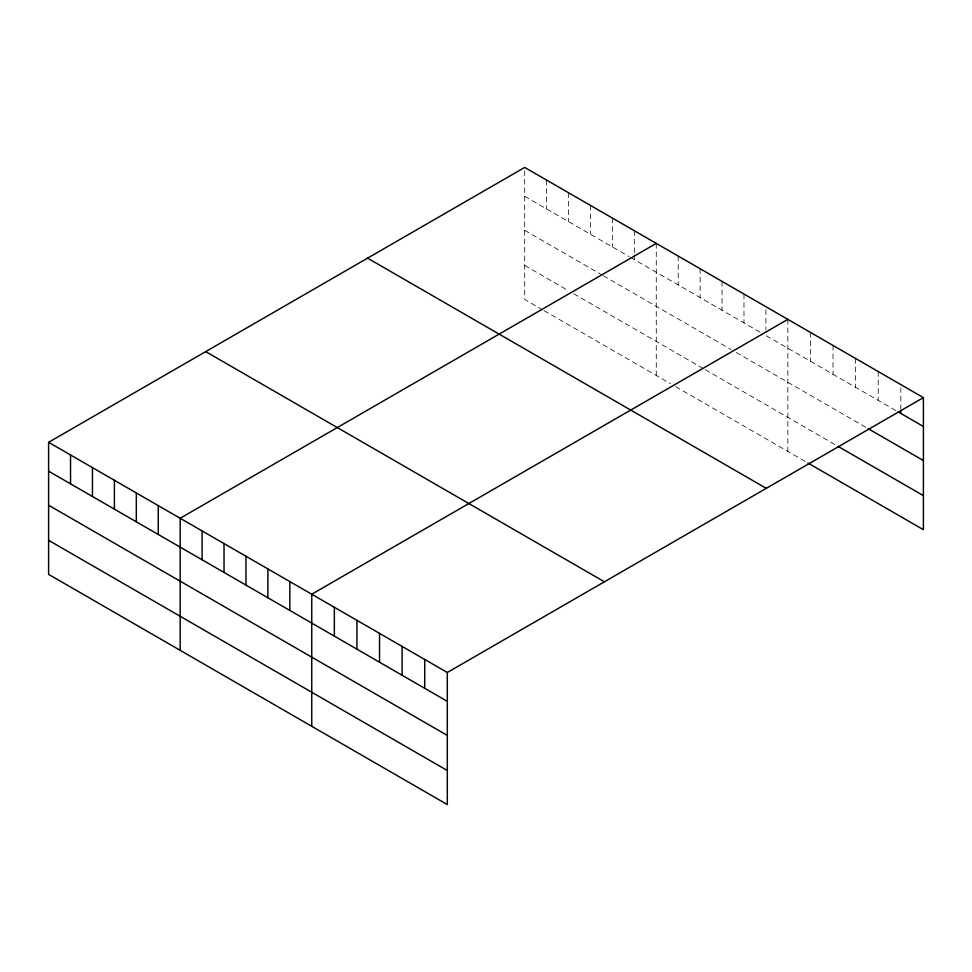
<?xml version="1.0" encoding="UTF-8"?>
<svg xmlns="http://www.w3.org/2000/svg" width="972" height="972" viewBox="0 0 972 972"><rect width="100%" height="100%" fill="white"/><g stroke="black" fill="none" stroke-linecap="round" stroke-linejoin="round"><path stroke-width="0.73" stroke-dasharray="4.86 3.65" d="M524.698 196.295L629.176 256.62M630.464 257.361L760.748 332.582M895.783 410.536L765.912 335.559L765.912 331.002M524.698 230.352L602.093 275.027M603.381 275.781L731.078 349.507M736.241 352.484L866.915 427.935M524.698 265.441L568.547 290.762M573.711 293.738L703.995 368.959M705.283 369.7L835.531 444.909M542.753 309.922L524.698 299.498L524.698 167.439M544.041 310.663L670.449 383.648M675.613 386.625L807.926 463.012M900.801 387.621L900.801 408.884M878.214 371.547L878.214 400.391M855.615 358.498L855.615 387.354M833.028 345.461L833.028 374.305M810.429 332.412L810.429 361.256M787.842 319.363L787.842 451.421M765.912 309.74L765.912 329.484M743.981 294.042L743.981 322.898M722.05 281.382L722.05 310.238M700.119 268.722L700.119 297.578M678.201 256.061L678.201 284.918M656.27 243.401L656.27 375.459M634.339 230.741L634.339 253.522M634.339 255.041L634.339 259.597M612.409 218.08L612.409 246.937M590.478 205.42L590.478 234.276M568.547 192.76L568.547 221.616M546.616 180.099L546.616 208.956"/><path stroke-width="1.46" d="M923.4 397.633L447.302 672.503L447.302 804.561L48.6 574.367L48.6 442.309L524.698 167.439L923.4 397.633L923.4 529.691L807.926 463.012M656.27 243.401L180.172 518.27L180.172 650.329M787.842 319.363L311.745 594.232L311.745 726.291M898.298 411.994L923.4 426.477M868.166 428.652L923.4 460.546M838.046 446.355L923.4 495.635M367.586 258.151L766.288 488.345M205.712 351.609L604.414 581.791M48.6 442.309L447.302 672.503M48.6 471.165L447.302 701.347M48.6 505.221L447.302 735.415M48.6 540.311L447.302 770.504M900.801 410.403L900.801 413.44M424.715 659.453L424.715 688.31M402.116 646.416L402.116 675.261M379.53 633.367L379.53 662.224M356.931 620.33L356.931 649.174M334.344 607.281L334.344 636.125M289.814 581.572L289.814 610.428M267.883 568.912L267.883 597.768M245.965 556.251L245.965 585.108M224.034 543.591L224.034 572.447M202.103 530.931L202.103 559.787M158.242 505.61L158.242 534.466M136.311 492.95L136.311 521.806M114.392 480.29L114.392 509.146M92.462 467.629L92.462 496.485M70.531 454.969L70.531 483.825"/></g></svg>
